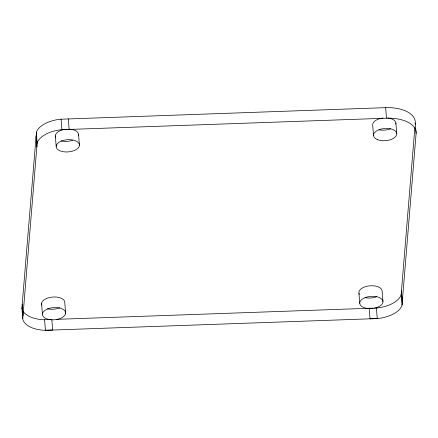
<?xml version="1.0" encoding="UTF-8"?>
<svg xmlns="http://www.w3.org/2000/svg" width="438" height="438" viewBox="0 0 438 438"><rect width="100%" height="100%" fill="white"/><g stroke="black" fill="none" stroke-linecap="round" stroke-linejoin="round"><path stroke-width="0.66" d="M36.305 132.533L37.153 143.078L22.749 318.607L21.9 308.056L36.463 131.904A27.457 14.388 -4.6 0 1 59.869 119.246L385.637 107.655A31.06 16.277 -4.6 0 1 415.251 122.936L416.1 133.481L402.007 305.176L401.159 294.626L414.863 127.693M415.142 124.293L415.251 122.936M401.159 294.626L401 295.256A27.457 14.388 -4.6 0 1 377.6 307.914L374.435 308.084M416.1 133.481A31.06 16.277 -4.6 0 0 386.486 118.2L61.9 129.697L61.052 119.147M23.11 311.325A27.457 14.388 -4.6 0 0 43.411 319.751L51.169 319.532M56.617 319.34L373.121 308.133M21.9 308.056L21.955 308.68M395.897 123.029L396.746 133.579M401.476 290.799L402.412 303.567L401.849 305.806A27.457 14.388 -4.6 0 1 378.448 318.464L370.017 318.82L369.168 308.27M385.637 107.655L386.486 118.2M373.537 135.583L372.689 125.033A11.651 6.105 -4.6 0 1 383.069 118.019M382.976 301.579A11.651 6.105 -4.6 0 0 365.248 297.599A11.651 6.105 -4.6 0 0 365.861 308.149A11.651 6.105 -4.6 0 0 382.976 301.579L382.128 291.029A11.651 6.105 -4.6 0 0 370.159 285.8A11.651 6.105 -4.6 0 0 358.897 292.759L359.746 303.304M376.412 308.013L377.26 318.563L45.437 330.312L44.588 319.762M78.572 134.647L79.42 145.197A11.651 6.105 -4.6 0 1 61.895 151.428A11.651 6.105 -4.6 0 1 62.087 140.822A11.651 6.105 -4.6 0 1 79.42 145.197M68.295 118.89L69.144 129.44L60.718 129.79A27.457 14.388 -4.6 0 0 37.312 142.454L36.748 144.693L36.841 146.911L35.993 136.366M55.33 135.889L56.179 146.434M65.634 313.269A11.651 6.105 -4.6 0 0 48.656 308.566A11.651 6.105 -4.6 0 0 47.78 319.203A11.651 6.105 -4.6 0 0 65.634 313.269L64.786 302.718A11.651 6.105 -4.6 0 0 52.16 297.095A11.651 6.105 -4.6 0 0 41.829 305.116M51.832 319.51L52.68 330.055L44.26 330.296A27.457 14.388 -4.6 0 1 22.803 319.225L22.606 317.013L23.061 314.774L22.212 304.229M41.566 303.539L42.415 314.09M376.631 296.74A11.651 6.105 -4.6 0 1 365.013 297.605M359.384 294.303A11.651 6.105 -4.6 0 1 358.974 293.285M390.63 128.788A11.651 6.105 -4.6 0 1 379.023 129.79M387.871 118.003A11.651 6.105 -4.6 0 1 395.826 124.102M68.881 129.122A11.651 6.105 -4.6 0 1 78.375 135.72M72.67 140.259A11.651 6.105 -4.6 0 1 61.046 140.883M55.697 137.45A11.651 6.105 -4.6 0 1 64.047 129.511M59.842 307.755A11.651 6.105 -4.6 0 1 47.452 308.79M377.37 139.58A11.651 6.105 -4.6 0 0 396.51 135.183A11.651 6.105 -4.6 0 0 381.536 128.975A11.651 6.105 -4.6 0 0 377.37 139.58"/></g></svg>
